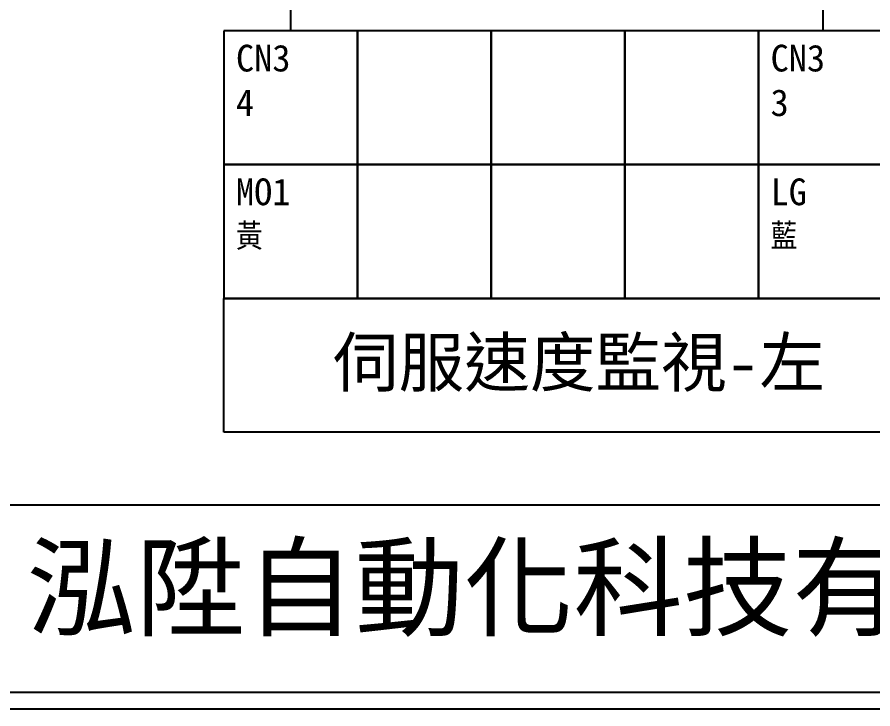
# Model space of a CAD drawing. Extents: x 10 to 297, y 3 to 207.
# Drawn here: x 47.9 to 111.9, y 3 to 54.7 of the extents above; entities that cross this region are included whole.
import ezdxf

# ---------------------------------------------------------------- set-up
doc = ezdxf.new("R2010")
doc.units = 0
doc.layers.get('0').update_dxf_attribs({"linetype": 'CONTINUOUS'})
doc.layers.add('圖框層', color=7, linetype='CONTINUOUS')
doc.styles.add('STSL', font='KAIU.TTF')

msp = doc.modelspace()

# ---------------------------------------------------------------- linework, layer by layer
for p, q in [((68.36, 57.486), (68.36, 53.696)), ((108.176, 57.467), (108.176, 53.696)), ((113.36, 53.696), (63.36, 53.696)), ((63.36, 53.696), (63.36, 43.696)), ((73.36, 53.696), (63.36, 53.696)), ((73.36, 43.696), (73.36, 53.696)), ((73.36, 53.696), (73.36, 43.696)), ((83.36, 53.696), (73.36, 53.696)), ((83.36, 43.696), (83.36, 53.696)), ((83.36, 53.696), (83.36, 43.696)), ((93.36, 53.696), (83.36, 53.696)), ((93.36, 43.696), (93.36, 53.696)), ((93.36, 53.696), (93.36, 43.696)), ((103.36, 53.696), (93.36, 53.696)), ((103.36, 43.696), (103.36, 53.696)), ((103.36, 53.696), (103.36, 43.696)), ((113.36, 53.696), (103.36, 53.696)), ((63.36, 43.696), (73.36, 43.696)), ((113.36, 43.696), (63.36, 43.696)), ((63.36, 43.696), (63.36, 33.696)), ((73.36, 43.696), (83.36, 43.696)), ((73.36, 33.696), (73.36, 43.696)), ((73.36, 43.696), (73.36, 33.696)), ((83.36, 43.696), (93.36, 43.696)), ((83.36, 33.696), (83.36, 43.696)), ((83.36, 43.696), (83.36, 33.696)), ((93.36, 43.696), (103.36, 43.696)), ((93.36, 33.696), (93.36, 43.696)), ((93.36, 43.696), (93.36, 33.696)), ((103.36, 43.696), (113.36, 43.696)), ((103.36, 33.696), (103.36, 43.696)), ((103.36, 43.696), (103.36, 33.696)), ((73.36, 33.696), (63.36, 33.696)), ((63.36, 23.696), (63.36, 33.696)), ((63.36, 33.696), (73.36, 33.696)), ((113.36, 33.696), (63.36, 33.696)), ((83.36, 33.696), (73.36, 33.696)), ((73.36, 33.696), (83.36, 33.696)), ((93.36, 33.696), (83.36, 33.696)), ((83.36, 33.696), (93.36, 33.696)), ((103.36, 33.696), (93.36, 33.696)), ((93.36, 33.696), (103.36, 33.696)), ((113.36, 33.696), (103.36, 33.696)), ((103.36, 33.696), (113.36, 33.696)), ((73.36, 23.696), (63.36, 23.696)), ((83.36, 23.696), (73.36, 23.696)), ((93.36, 23.696), (83.36, 23.696)), ((103.36, 23.696), (93.36, 23.696)), ((113.36, 23.696), (103.36, 23.696))]:
    msp.add_line(p, q)
at = {"layer": '圖框層', "color": 7}
for p, q in [((11.25, 18.25), (295.75, 18.25)), ((11.25, 4.25), (295.75, 4.25)), ((10, 3), (297, 3))]:
    msp.add_line(p, q, dxfattribs=at)

# ---------------------------------------------------------------- texts
at = {"char_height": 2, "width": 8.29132, "attachment_point": 1}
for s, insert in [('CN3\\P4', (64.268, 52.664)), ('CN3\\P3', (104.268, 52.664)), ('MO1\\P{\\Fromanc,chineset|c136;黃}', (64.268, 42.664)), ('LG\\P{\\Fromanc,chineset|c136;藍}', (104.268, 42.664))]:
    msp.add_mtext(s, dxfattribs=dict(at, insert=insert))
at = {"layer": '圖框層', "color": 4, "style": 'STSL'}
for s, height, p in [('伺服速度監視-左', 3.6, (71.525, 27.115)), ('泓陞自動化科技有限公司', 6, (48.604, 9.076))]:
    msp.add_text(s, height=height, dxfattribs=at).set_placement(p)

doc.saveas('drawing.dxf')
